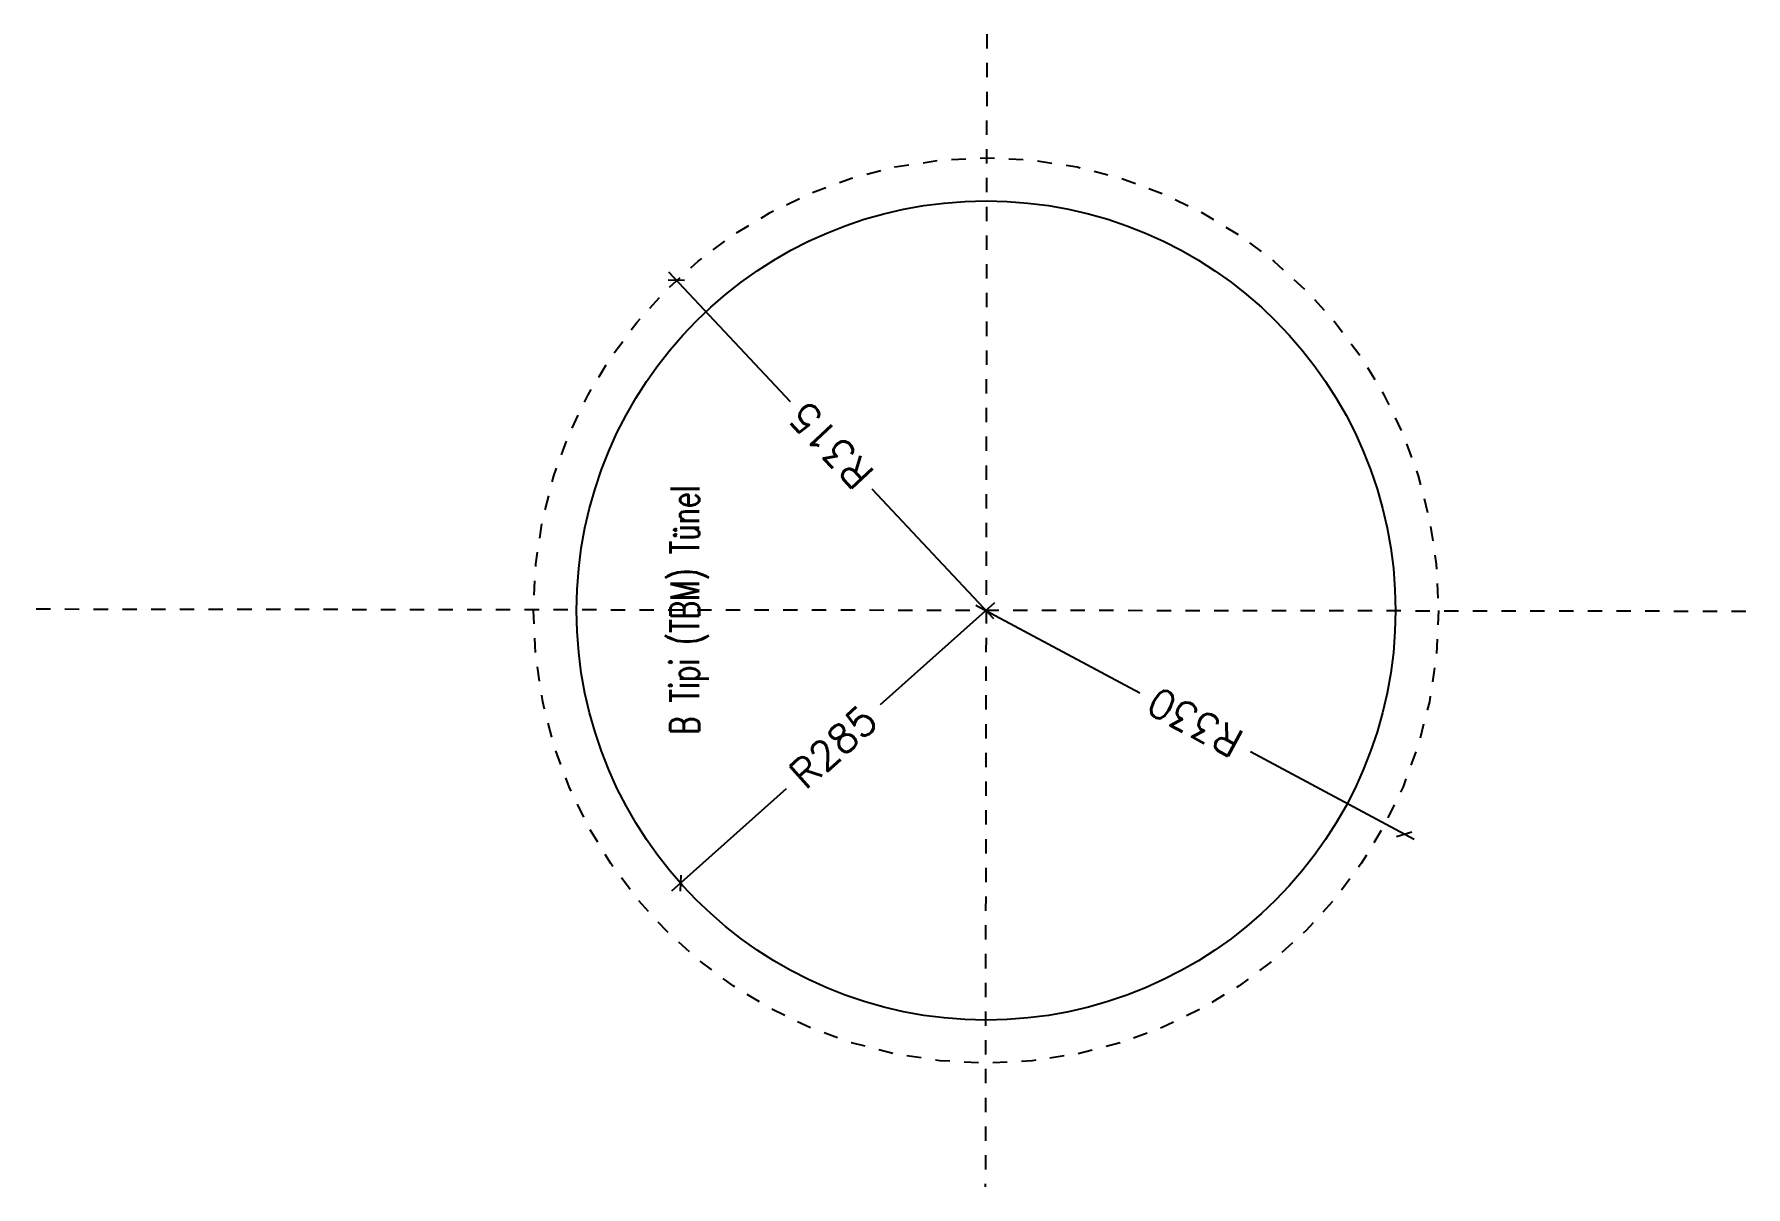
# Model space of a CAD drawing. Header units: millimetres. Extents: x 400382 to 401422, y 4543975 to 4544126.
# Drawn here: x 400679.92 to 400691.84, y 4544060.26 to 4544068.28 of the extents above; entities that cross this region are included whole.
import ezdxf
from ezdxf.enums import TextEntityAlignment as Align

# ---------------------------------------------------------------- set-up
doc = ezdxf.new("R2010")
doc.units = ezdxf.units.MM
doc.linetypes.add('AKS', pattern=[3, 2.5, -0.25, 0, -0.25])
doc.linetypes.add('CIZGI', pattern=[0.4, 0.25, -0.15])
for name, color, linetype in [('aks prota', 2, 'AKS'), ('görünüş prota', 4, 'Continuous'), ('lkolon prota', 4, 'Continuous'), ('not prota', 2, 'Continuous'), ('st_s_ölçü', 4, 'Continuous')]:
    doc.layers.add(name, color=color, linetype=linetype)
doc.styles.add('OLCU', font='romanstw.shx')
doc.styles.get("Standard").update_dxf_attribs({"font": 'Arial.ttf'})
doc.styles.add('TEXT250', font='romanstw.shx', dxfattribs={"width": 0.8, "height": 25})
doc.dimstyles.new('1-100', dxfattribs={"dimscale": 0.5, "dimtxt": 2, "dimasz": 7.5, "dimexe": 3, "dimexo": 5, "dimgap": 5, "dimtad": 3, "dimdec": 1, "dimlfac": 2, "dimzin": 9, "dimdsep": 46, "dimtxsty": 'Standard', "dimblk": 'OBLIQUE', "dimcen": 0.09, "dimclrd": 3, "dimclre": 3, "dimclrt": 1, "dimadec": 3, "dimazin": 0, "dimtfac": 1, "dimtdec": 1, "dimtofl": 0, "dimtmove": 0, "dimatfit": 3, "dimfxl": 4, "dimtolj": 1, "dimtzin": 0, "dimarcsym": 0})

# ---------------------------------------------------------------- blocks, each defined once
blk = doc.blocks.new('_Oblique')
at = {"layer": 'st_s_ölçü', "lineweight": -2}
blk.add_line((-0.5, -0.5), (0.5, 0.5), dxfattribs=at)
blk = doc.blocks.new('*D18')
at = {"layer": 'DEFPOINTS', "color": 0, "transparency": 16777216}
for p in [(-455.8, 109.6), (-265.8, -102.9)]:
    blk.add_point(p, dxfattribs=at)
at = {"layer": 'st_s_ölçü', "color": 4, "lineweight": -2, "transparency": 16777216}
for p, q in [((-461.1, 115.6), (-389.9, 36)), ((-260.5, -108.8), (-331.6, -29.2))]:
    blk.add_line(p, q, dxfattribs=at)
at = {"layer": 'st_s_ölçü', "color": 4, "lineweight": -2, "transparency": 16777216, "xscale": 8, "yscale": 8, "zscale": 8, "rotation": 131.8058995973175}
blk.add_blockref('_Oblique', (-455.8, 109.6), dxfattribs=at)
at = {"layer": 'st_s_ölçü', "color": 3, "transparency": 16777216, "insert": (-360.8, 3.4), "char_height": 20, "attachment_point": 5, "rotation": 311.8059, "style": 'OLCU'}
blk.add_mtext('\\A1;R285', dxfattribs=at)
blk = doc.blocks.new('*D19')
at = {"layer": 'DEFPOINTS', "color": 0, "transparency": 16777216}
for p in [(-36.3, 113), (-265.8, -102.9)]:
    blk.add_point(p, dxfattribs=at)
at = {"layer": 'st_s_ölçü', "color": 4, "lineweight": -2, "transparency": 16777216}
for p, q in [((-30.5, 118.4), (-120.6, 33.7)), ((-271.6, -108.3), (-181.5, -23.6))]:
    blk.add_line(p, q, dxfattribs=at)
at = {"layer": 'st_s_ölçü', "color": 4, "lineweight": -2, "transparency": 16777216, "xscale": 8, "yscale": 8, "zscale": 8, "rotation": 43.24583088137385}
blk.add_blockref('_Oblique', (-36.3, 113), dxfattribs=at)
at = {"layer": 'st_s_ölçü', "color": 3, "transparency": 16777216, "insert": (-151.1, 5.1), "char_height": 20, "attachment_point": 5, "rotation": 43.2458, "style": 'OLCU'}
blk.add_mtext('\\A1;R315', dxfattribs=at)
blk = doc.blocks.new('*D20')
at = {"layer": 'DEFPOINTS', "color": 0, "transparency": 16777216}
for p in [(-265.8, -102.9), (-421, -394.1)]:
    blk.add_point(p, dxfattribs=at)
at = {"layer": 'lkolon prota', "color": 4, "lineweight": -2, "transparency": 16777216}
for p, q in [((-262, -95.8), (-322.9, -209.9)), ((-424.8, -401.1), (-364, -287))]:
    blk.add_line(p, q, dxfattribs=at)
at = {"layer": 'lkolon prota', "color": 4, "lineweight": -2, "transparency": 16777216, "xscale": 8, "yscale": 8, "zscale": 8, "rotation": 241.9351701811658}
blk.add_blockref('_Oblique', (-421, -394.1), dxfattribs=at)
at = {"layer": 'lkolon prota', "color": 3, "transparency": 16777216, "insert": (-343.4, -248.5), "char_height": 20, "attachment_point": 5, "rotation": 61.9352, "style": 'OLCU'}
blk.add_mtext('\\A1;R330', dxfattribs=at)
blk = doc.blocks.new('A$C127942D9')
at = {"layer": 'aks prota', "ltscale": 2}
blk.add_line((-265.793, -631.684), (-265.793, 559.681), dxfattribs=at)
at = {"layer": 'aks prota'}
blk.add_line((135.187, -102.854), (-666.774, -102.854), dxfattribs=at)
at = {"layer": 'görünüş prota', "color": 6, "linetype": 'CIZGI', "ltscale": 2}
blk.add_circle((-265.793, -102.854), 315, dxfattribs=at)
at = {"layer": 'görünüş prota', "color": 6}
blk.add_circle((-265.793, -102.854), 285, dxfattribs=at)
at = {"layer": 'not prota', "style": 'TEXT250', "width": 0.7}
blk.add_text('B Tipi (TBM) Tünel', height=20, dxfattribs=at).set_placement((-265.793, 106.819), align=Align.MIDDLE_CENTER)
at = {"layer": 'lkolon prota'}
dim = blk.add_radius_dim(center=(-265.793, -102.854), mpoint=(-421.048, -394.051), dimstyle='1-100', dxfattribs=at)
dim.commit()
dim.dimension.update_dxf_attribs({"geometry": '*D20', "text_midpoint": (-343.421, -248.453), "dimtype": 132})
at = {"layer": 'st_s_ölçü'}
for mpoint, picture, middle in [((-455.777, 109.587), '*D18', (-360.785, 3.366)), ((-36.341, 112.962), '*D19', (-151.067, 5.054))]:
    dim = blk.add_radius_dim(center=(-265.793, -102.854), mpoint=mpoint, dimstyle='1-100', dxfattribs=at)
    dim.commit()
    dim.dimension.update_dxf_attribs({"geometry": picture, "text_midpoint": middle, "dimtype": 132})

msp = doc.modelspace()

# ---------------------------------------------------------------- block references
at = {"layer": 'aks prota', "ltscale": 10, "xscale": 0.01, "yscale": 0.01, "zscale": 0.01, "rotation": 89.92844724818846}
msp.add_blockref('A$C127942D9', (400685.523, 4544066.931), dxfattribs=at)

doc.saveas('drawing.dxf')
